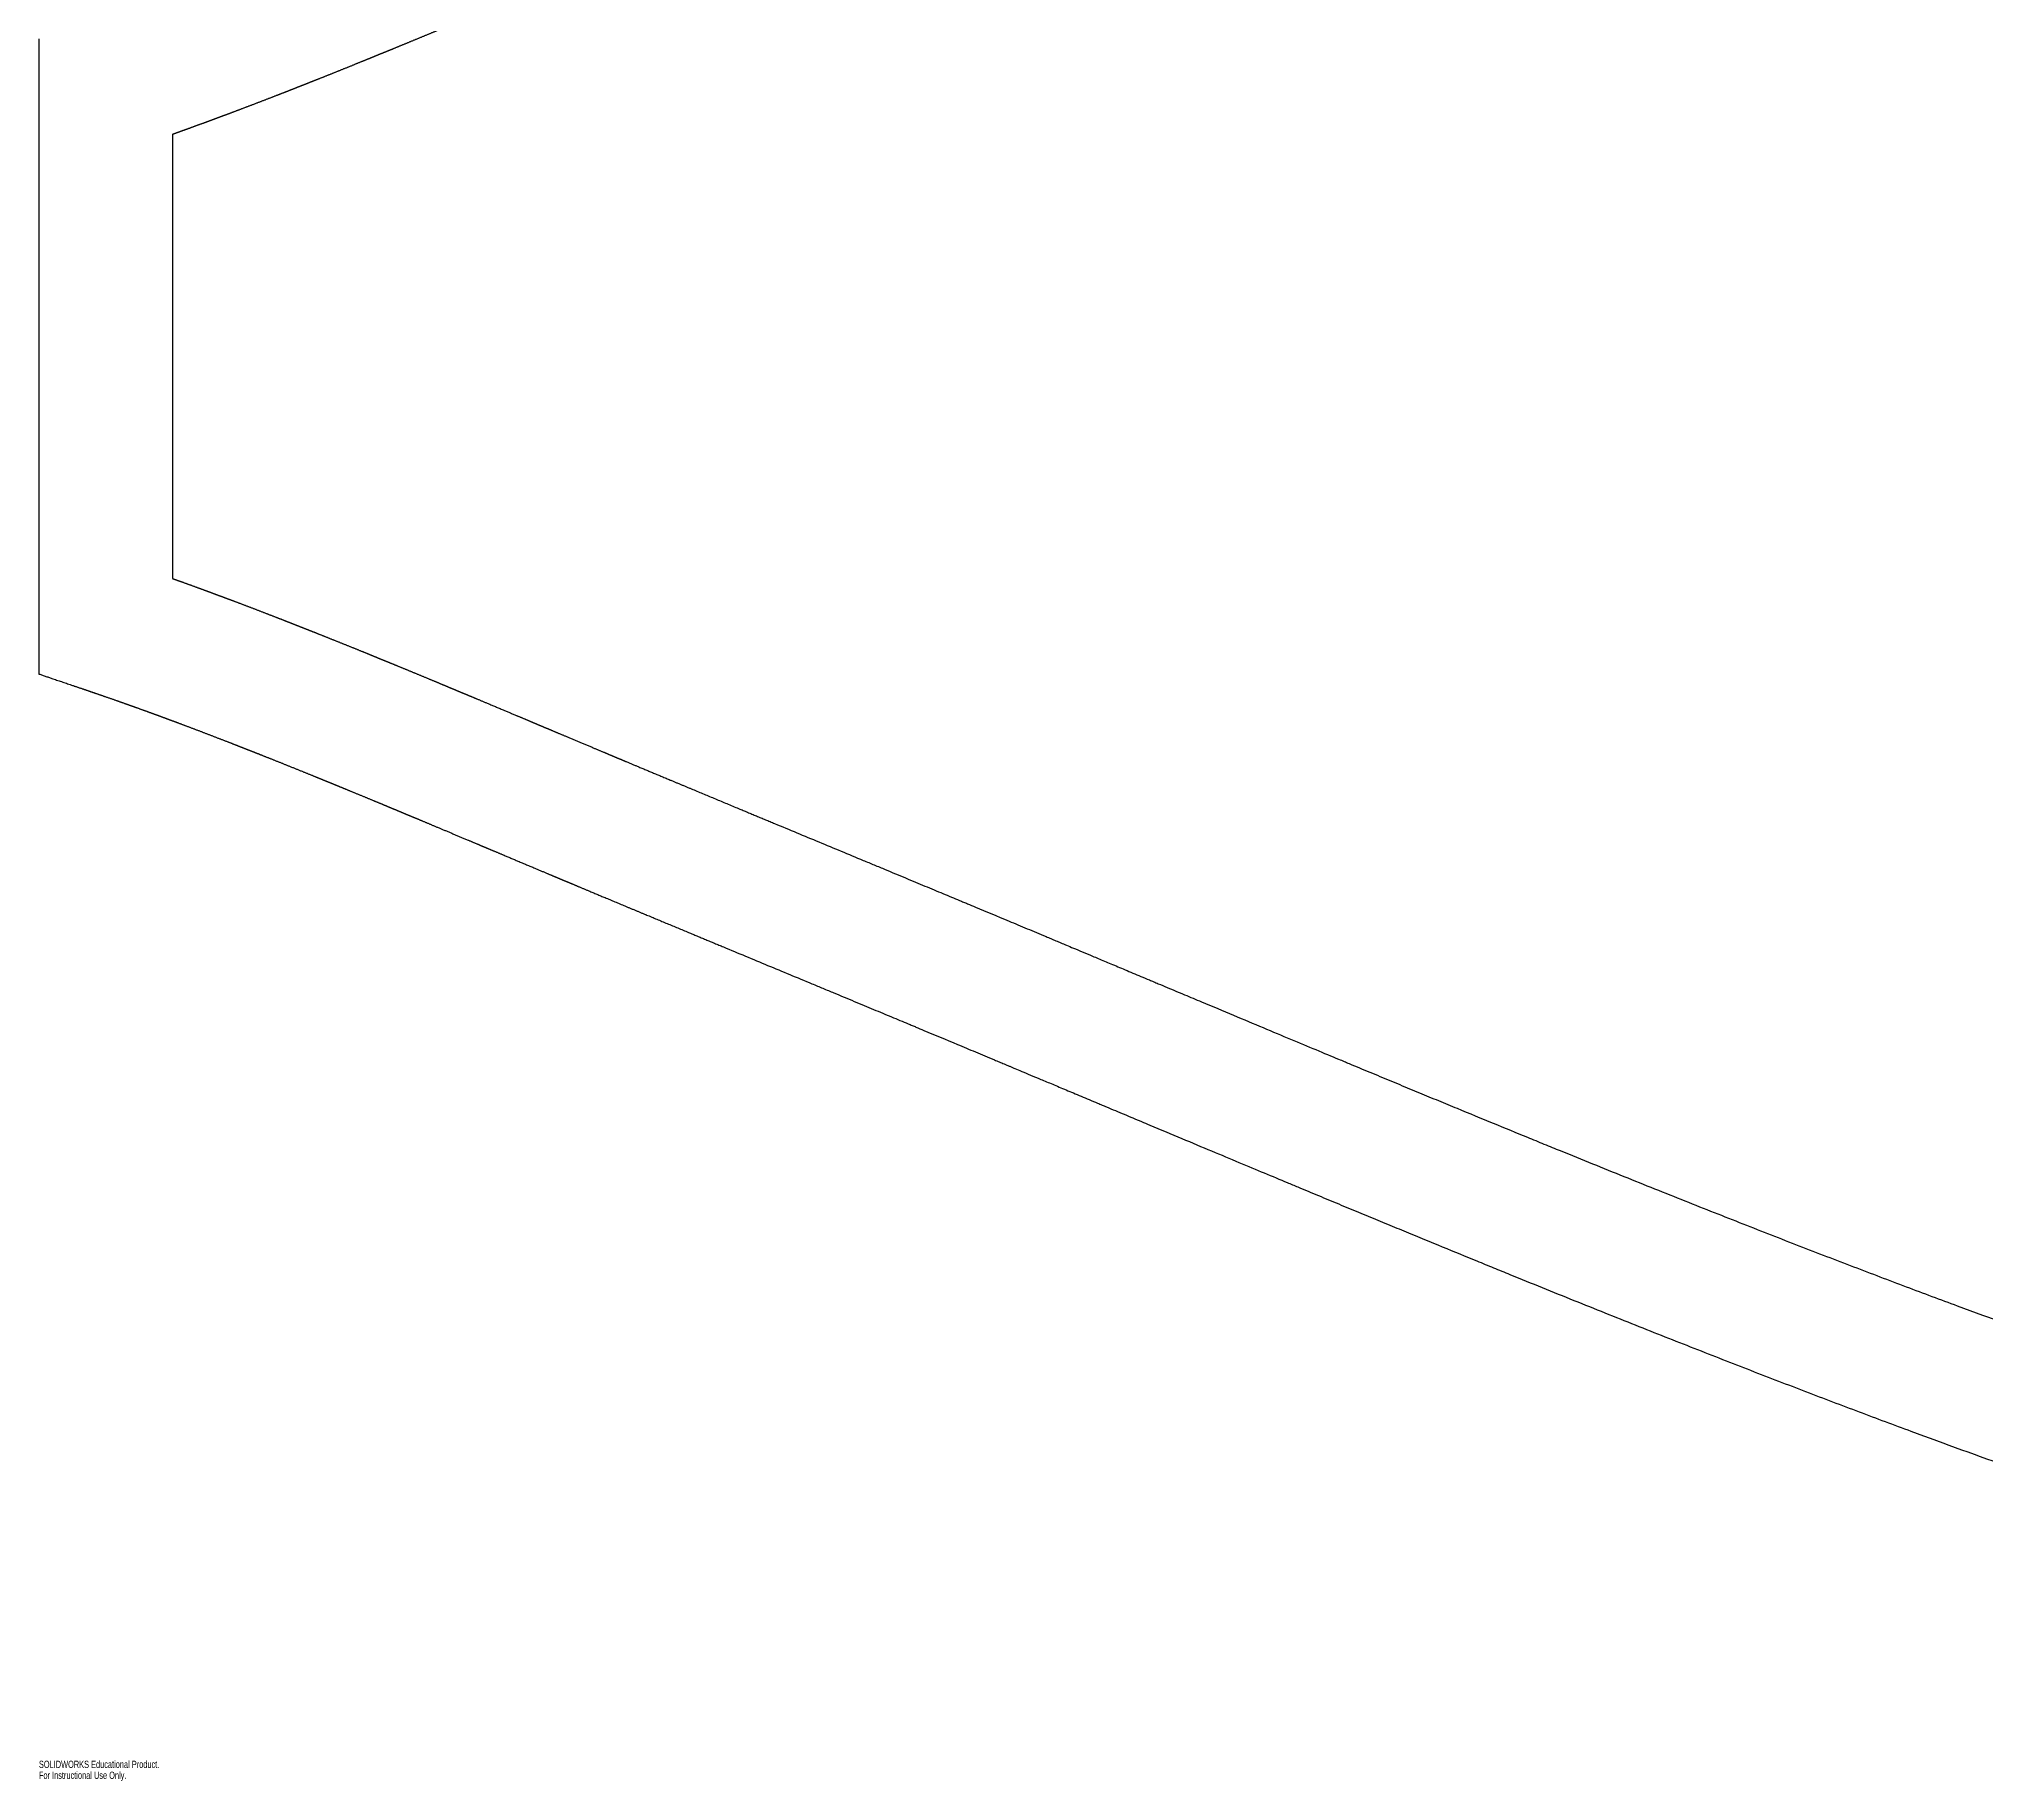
# Model space of a CAD drawing. Header units: inches. Extents: x -256 to -54, y -101 to -26.
# Drawn here: x -256.2 to -205.2, y -100.5 to -54.9 of the extents above; entities that cross this region are included whole.
import ezdxf

# ---------------------------------------------------------------- set-up
doc = ezdxf.new("R2010")
doc.units = ezdxf.units.IN
doc.header["$MEASUREMENT"] = 0
doc.styles.add('SLDTEXTSTYLE0', font='TXT', dxfattribs={"width": 0.7})

msp = doc.modelspace()

# ---------------------------------------------------------------- linework, layer by layer
at = {"color": 7, "linetype": 'Continuous', "lineweight": 25}
for p, q in [((-256.167, -54.896), (-256.167, -71.529)), ((-252.667, -57.396), (-252.667, -69.029))]:
    msp.add_line(p, q, dxfattribs=at)
for points, degree, knots in [([(-236.897, -50.98), (-237.743, -51.332), (-238.892, -51.81), (-239.496, -52.063), (-239.962, -52.257), (-240.41, -52.445), (-240.76, -52.591), (-240.93, -52.663), (-240.995, -52.69), (-241.048, -52.712), (-241.095, -52.732), (-241.157, -52.757), (-241.27, -52.805), (-241.454, -52.882), (-241.732, -52.999), (-242.093, -53.151), (-242.417, -53.287), (-242.655, -53.387), (-242.83, -53.461), (-242.955, -53.513), (-243.037, -53.548), (-243.083, -53.567), (-243.12, -53.583), (-243.16, -53.599), (-243.208, -53.62), (-243.295, -53.657), (-243.428, -53.712), (-243.613, -53.79), (-243.93, -53.924), (-244.316, -54.086), (-244.606, -54.207), (-244.794, -54.286), (-244.921, -54.339), (-245.006, -54.375), (-245.064, -54.399), (-245.11, -54.419), (-245.15, -54.435), (-245.175, -54.445), (-245.187, -54.45), (-245.194, -54.453), (-245.199, -54.455), (-245.208, -54.459), (-245.218, -54.464), (-245.238, -54.472), (-245.276, -54.487), (-245.335, -54.512), (-245.402, -54.54), (-245.485, -54.575), (-245.601, -54.623), (-245.764, -54.691), (-245.989, -54.784), (-246.239, -54.888), (-246.484, -54.989), (-246.722, -55.087), (-246.925, -55.171), (-247.067, -55.229), (-247.165, -55.269), (-247.228, -55.295), (-247.259, -55.307), (-247.276, -55.314), (-247.29, -55.32), (-247.307, -55.327), (-247.327, -55.335), (-247.364, -55.35), (-247.438, -55.38), (-247.552, -55.427), (-247.713, -55.492), (-247.937, -55.583), (-248.19, -55.685), (-248.438, -55.785), (-248.683, -55.883), (-248.895, -55.967), (-249.044, -56.026), (-249.163, -56.073), (-249.266, -56.114), (-249.331, -56.14), (-249.368, -56.154), (-249.396, -56.165), (-249.43, -56.179), (-249.471, -56.195), (-249.546, -56.224), (-249.66, -56.269), (-249.791, -56.32), (-249.953, -56.383), (-250.177, -56.47), (-250.43, -56.567), (-250.68, -56.663), (-250.926, -56.756), (-251.138, -56.836), (-251.288, -56.892), (-251.393, -56.931), (-251.459, -56.956), (-251.496, -56.97), (-251.526, -56.981), (-251.558, -56.993), (-251.599, -57.008), (-251.671, -57.035), (-251.783, -57.076), (-251.943, -57.134), (-252.132, -57.203), (-252.288, -57.26), (-252.389, -57.296), (-252.443, -57.316), (-252.483, -57.33), (-252.587, -57.367), (-252.667, -57.396)], 2, [0.0000009, 0.0000009, 0.0000009, 0.088243, 0.132364, 0.161778, 0.191192, 0.2206061, 0.2389898, 0.244505, 0.2481817, 0.2518585, 0.2555352, 0.2610504, 0.2720806, 0.2867876, 0.3088481, 0.3309087, 0.3456157, 0.3566459, 0.3639994, 0.3695146, 0.3722721, 0.3741105, 0.3759489, 0.3777873, 0.3805448, 0.3860599, 0.3934135, 0.4044437, 0.4265042, 0.4485647, 0.4632718, 0.474302, 0.4816555, 0.4871706, 0.4908474, 0.4945242, 0.4972817, 0.4986605, 0.4993499, 0.4998095, 0.5002691, 0.5007287, 0.5014181, 0.5027968, 0.5055544, 0.5092312, 0.5129079, 0.518423, 0.5257766, 0.5368068, 0.5515138, 0.5662208, 0.5809278, 0.5956349, 0.6066651, 0.6140186, 0.6195337, 0.6222913, 0.6236701, 0.6245893, 0.6255085, 0.6264277, 0.6278064, 0.630564, 0.6360791, 0.6434326, 0.6544629, 0.6691699, 0.6838769, 0.6985839, 0.7132909, 0.7243212, 0.7316747, 0.7390282, 0.7445433, 0.7473009, 0.7491393, 0.7509777, 0.752816, 0.7555736, 0.7610887, 0.7684422, 0.7757957, 0.786826, 0.801533, 0.81624, 0.830947, 0.845654, 0.8566843, 0.8640378, 0.8695529, 0.8723105, 0.8741489, 0.8759873, 0.8778256, 0.8805832, 0.8860983, 0.8934518, 0.9044821, 0.9155123, 0.9228659, 0.9274618, 0.9293002, 0.9320577, 0.9412496, 0.9412496, 0.9412496]), ([(-252.667, -69.029), (-252.619, -69.046), (-252.527, -69.078), (-252.388, -69.128), (-252.17, -69.207), (-251.948, -69.288), (-251.788, -69.347), (-251.675, -69.388), (-251.601, -69.416), (-251.561, -69.431), (-251.527, -69.443), (-251.498, -69.454), (-251.461, -69.468), (-251.394, -69.492), (-251.29, -69.531), (-251.14, -69.588), (-250.927, -69.668), (-250.681, -69.761), (-250.432, -69.856), (-250.179, -69.954), (-249.954, -70.041), (-249.792, -70.104), (-249.662, -70.155), (-249.547, -70.2), (-249.473, -70.229), (-249.432, -70.245), (-249.398, -70.258), (-249.369, -70.269), (-249.333, -70.284), (-249.267, -70.31), (-249.164, -70.35), (-249.046, -70.397), (-248.896, -70.457), (-248.685, -70.541), (-248.44, -70.639), (-248.191, -70.739), (-247.939, -70.84), (-247.715, -70.931), (-247.553, -70.997), (-247.439, -71.043), (-247.365, -71.073), (-247.325, -71.09), (-247.291, -71.104), (-247.264, -71.115), (-247.229, -71.129), (-247.167, -71.155), (-247.068, -71.195), (-246.926, -71.253), (-246.723, -71.337), (-246.485, -71.435), (-246.24, -71.536), (-245.99, -71.64), (-245.765, -71.733), (-245.602, -71.801), (-245.486, -71.849), (-245.403, -71.884), (-245.336, -71.912), (-245.277, -71.936), (-245.239, -71.952), (-245.22, -71.96), (-245.209, -71.965), (-245.198, -71.969), (-245.189, -71.973), (-245.175, -71.979), (-245.15, -71.989), (-245.111, -72.005), (-245.065, -72.025), (-245.006, -72.049), (-244.921, -72.085), (-244.794, -72.138), (-244.606, -72.217), (-244.316, -72.339), (-243.93, -72.501), (-243.613, -72.634), (-243.429, -72.711), (-243.296, -72.767), (-243.209, -72.804), (-243.161, -72.824), (-243.121, -72.841), (-243.084, -72.857), (-243.038, -72.876), (-242.957, -72.91), (-242.832, -72.963), (-242.657, -73.037), (-242.419, -73.136), (-242.096, -73.272), (-241.734, -73.424), (-241.456, -73.541), (-241.271, -73.619), (-241.158, -73.666), (-241.096, -73.692), (-241.048, -73.712), (-240.996, -73.734), (-240.931, -73.762), (-240.76, -73.833), (-240.41, -73.98), (-239.961, -74.167), (-239.495, -74.362), (-238.89, -74.614), (-237.742, -75.093), (-236.897, -75.444)], 2, [0.058636, 0.058636, 0.058636, 0.0641517, 0.0696675, 0.080699, 0.0954076, 0.1064391, 0.1137935, 0.1193092, 0.1220671, 0.1239057, 0.1257442, 0.1275828, 0.1303407, 0.1358565, 0.1432108, 0.1542423, 0.168951, 0.1836596, 0.1983683, 0.213077, 0.2241085, 0.2314628, 0.2388171, 0.2443329, 0.2470907, 0.2489293, 0.2507679, 0.2526065, 0.2553644, 0.2608801, 0.2682345, 0.2755888, 0.2866203, 0.301329, 0.3160376, 0.3307463, 0.345455, 0.3564865, 0.3638408, 0.3693565, 0.3721144, 0.373953, 0.3757916, 0.3776302, 0.380388, 0.3859038, 0.3932581, 0.4042896, 0.4189983, 0.433707, 0.4484156, 0.4631243, 0.4741558, 0.4815101, 0.4870259, 0.490703, 0.4943802, 0.4971381, 0.498517, 0.4992065, 0.4996661, 0.5003556, 0.5012749, 0.5026538, 0.5054117, 0.5090889, 0.512766, 0.5182818, 0.5256361, 0.5366676, 0.5513763, 0.5734393, 0.5955023, 0.6065338, 0.6138881, 0.6194039, 0.6221617, 0.6240003, 0.6258389, 0.6276775, 0.6304354, 0.6359511, 0.6433055, 0.654337, 0.6690456, 0.6911086, 0.7131716, 0.7278803, 0.7389118, 0.7444275, 0.7481047, 0.7517819, 0.755459, 0.7609748, 0.7793606, 0.808778, 0.8381953, 0.8676126, 0.9117386, 0.9999906, 0.9999906, 0.9999906]), ([(-256.167, -71.529), (-255.805, -71.651), (-255.299, -71.823), (-255.046, -71.909), (-254.883, -71.964), (-254.793, -71.995), (-254.67, -72.037), (-254.442, -72.115), (-254.163, -72.212), (-253.938, -72.292), (-253.825, -72.331), (-253.782, -72.347), (-253.723, -72.368), (-253.58, -72.419), (-253.374, -72.493), (-253.2, -72.557), (-253.059, -72.608), (-252.935, -72.654), (-252.845, -72.687), (-252.782, -72.711), (-252.737, -72.727), (-252.697, -72.742), (-252.623, -72.77), (-252.474, -72.825), (-252.24, -72.913), (-251.968, -73.016), (-251.691, -73.122), (-251.409, -73.231), (-251.158, -73.328), (-250.976, -73.399), (-250.848, -73.449), (-250.766, -73.481), (-250.72, -73.499), (-250.682, -73.514), (-250.649, -73.527), (-250.608, -73.543), (-250.535, -73.572), (-250.419, -73.618), (-250.253, -73.684), (-250.017, -73.778), (-249.742, -73.887), (-249.462, -74), (-249.177, -74.115), (-248.924, -74.218), (-248.759, -74.285), (-248.676, -74.319), (-248.634, -74.336), (-248.611, -74.345), (-248.592, -74.353), (-248.564, -74.364), (-248.525, -74.38), (-248.455, -74.409), (-248.343, -74.455), (-248.214, -74.508), (-248.05, -74.575), (-247.814, -74.673), (-247.537, -74.787), (-247.287, -74.891), (-247.104, -74.967), (-246.956, -75.028), (-246.825, -75.083), (-246.73, -75.122), (-246.663, -75.15), (-246.615, -75.17), (-246.581, -75.184), (-246.56, -75.193), (-246.547, -75.199), (-246.54, -75.202), (-246.529, -75.206), (-246.513, -75.213), (-246.491, -75.222), (-246.459, -75.235), (-246.414, -75.254), (-246.36, -75.277), (-246.291, -75.306), (-246.163, -75.359), (-245.949, -75.449), (-245.682, -75.561), (-245.393, -75.683), (-245.081, -75.813), (-244.79, -75.936), (-244.604, -76.014), (-244.526, -76.047), (-244.48, -76.066), (-244.438, -76.084), (-244.365, -76.115), (-244.23, -76.171), (-244.029, -76.256), (-243.678, -76.404), (-243.247, -76.585), (-242.917, -76.724), (-242.7, -76.815), (-242.567, -76.871), (-242.495, -76.901), (-242.445, -76.922), (-242.411, -76.936), (-242.374, -76.951), (-242.307, -76.98), (-242.171, -77.037), (-241.957, -77.127), (-241.643, -77.258), (-241.188, -77.448), (-240.645, -77.675), (-240.079, -77.911), (-239.049, -78.34), (-238.24, -78.676)], 2, [-0.079104, -0.079104, -0.079104, -0.036951, -0.02009, -0.007444, -0.001121, 0.003095, 0.013633, 0.030494, 0.047355, 0.057893, 0.061055, 0.063163, 0.068432, 0.081078, 0.093723, 0.102154, 0.110585, 0.116908, 0.121123, 0.124284, 0.126392, 0.129553, 0.135876, 0.148522, 0.165384, 0.182245, 0.199106, 0.215967, 0.228613, 0.237044, 0.243367, 0.246528, 0.248636, 0.250743, 0.252851, 0.256012, 0.262335, 0.270766, 0.283412, 0.300273, 0.317134, 0.333995, 0.350857, 0.363503, 0.369825, 0.372987, 0.374568, 0.375621, 0.377202, 0.37931, 0.382471, 0.388794, 0.397225, 0.405655, 0.418301, 0.435163, 0.452024, 0.46467, 0.4731, 0.481531, 0.487854, 0.492069, 0.495231, 0.497338, 0.498919, 0.499709, 0.500236, 0.501027, 0.50208, 0.503661, 0.505769, 0.50893, 0.513146, 0.517361, 0.523684, 0.53633, 0.553191, 0.570052, 0.586913, 0.603774, 0.61642, 0.62169, 0.623797, 0.625905, 0.628012, 0.633282, 0.641712, 0.654358, 0.67965, 0.704942, 0.721803, 0.734449, 0.740772, 0.744987, 0.748148, 0.750256, 0.753418, 0.759741, 0.772386, 0.789248, 0.814539, 0.848262, 0.881984, 0.915707, 1.000012, 1.000012, 1.000012]), ([(-236.897, -75.444), (-236.51, -75.605), (-235.931, -75.846), (-235.157, -76.167), (-234.675, -76.368), (-234.287, -76.529), (-233.91, -76.686), (-233.46, -76.873), (-232.955, -77.083), (-232.484, -77.279), (-232.157, -77.416), (-231.949, -77.502), (-231.814, -77.559), (-231.435, -77.717), (-230.994, -77.901), (-230.525, -78.097), (-230.285, -78.198), (-230.04, -78.301), (-229.831, -78.388), (-229.661, -78.459), (-229.553, -78.504), (-229.466, -78.541), (-229.401, -78.568), (-229.335, -78.596), (-229.23, -78.64), (-229.075, -78.705), (-228.846, -78.801), (-228.577, -78.914), (-228.267, -79.044), (-227.915, -79.191), (-227.523, -79.356), (-227.198, -79.493), (-226.968, -79.589), (-226.811, -79.655), (-226.538, -79.769), (-226.158, -79.929), (-225.57, -80.175), (-224.872, -80.468), (-224.094, -80.794), (-223.375, -81.095), (-222.715, -81.37), (-222.214, -81.579), (-221.846, -81.733), (-221.486, -81.883), (-221.042, -82.067), (-220.52, -82.284), (-220.01, -82.496), (-219.51, -82.702), (-218.859, -82.971), (-218.073, -83.295), (-217.323, -83.603), (-216.747, -83.838), (-216.177, -84.07), (-215.476, -84.355), (-214.378, -84.798), (-213.315, -85.224), (-212.288, -85.632), (-211.286, -86.027), (-210.061, -86.506), (-208.635, -87.055), (-207.255, -87.579), (-205.473, -88.244), (-203.748, -88.87), (-202.087, -89.455), (-200.862, -89.878), (-199.655, -90.285), (-198.473, -90.674), (-197.331, -91.04), (-196.226, -91.385), (-195.145, -91.711), (-194.086, -92.021), (-193.049, -92.313), (-192.035, -92.588), (-191.045, -92.845), (-190.07, -93.087), (-189.272, -93.275), (-188.643, -93.418), (-188.008, -93.558), (-187.206, -93.728), (-186.233, -93.922), (-185.237, -94.108), (-184.21, -94.288), (-183.156, -94.463), (-182.253, -94.603), (-181.517, -94.711), (-180.958, -94.791), (-180.388, -94.87), (-179.611, -94.975), (-178.808, -95.078), (-177.979, -95.179), (-177.143, -95.278), (-176.294, -95.374), (-175.431, -95.467), (-174.57, -95.557), (-173.498, -95.664), (-171.79, -95.821), (-169.672, -95.993), (-167.566, -96.132), (-165.886, -96.225), (-164.632, -96.284), (-163.372, -96.335), (-162.105, -96.376), (-160.833, -96.408), (-159.767, -96.428), (-158.911, -96.439), (-158.268, -96.444), (-157.623, -96.448), (-157.084, -96.449), (-156.652, -96.449), (-156.327, -96.448), (-156.003, -96.447), (-155.733, -96.445), (-155.517, -96.444), (-155.356, -96.442), (-155.196, -96.441), (-155.064, -96.44), (-154.958, -96.439), (-154.881, -96.438), (-154.797, -96.437), (-154.702, -96.436), (-154.597, -96.435), (-154.482, -96.433), (-154.378, -96.432), (-154.29, -96.43), (-154.244, -96.43), (-154.221, -96.43)], 3, [0.0000024, 0.0000024, 0.0000024, 0.0000024, 0.0156273, 0.0234398, 0.0312522, 0.0351584, 0.0390647, 0.0468771, 0.0546896, 0.062502, 0.0703145, 0.0722676, 0.0742207, 0.0781269, 0.0937518, 0.097658, 0.1015643, 0.1054705, 0.1093767, 0.1113298, 0.1132829, 0.1142595, 0.1152361, 0.1162126, 0.1171892, 0.1191423, 0.1210954, 0.1230485, 0.1250016, 0.1269547, 0.1289078, 0.130861, 0.1313492, 0.1318375, 0.1328141, 0.1347672, 0.1367203, 0.1406265, 0.1445327, 0.148439, 0.1523452, 0.1562514, 0.1582045, 0.1601576, 0.1640639, 0.1679701, 0.1718763, 0.1757825, 0.1796888, 0.1875012, 0.1953137, 0.1992199, 0.2031261, 0.2109386, 0.218751, 0.2343759, 0.2421884, 0.2500008, 0.2656257, 0.2812506, 0.2968755, 0.3125004, 0.3437502, 0.3593751, 0.375, 0.3906249, 0.4062498, 0.4218747, 0.4374996, 0.4531245, 0.4687494, 0.4843743, 0.4999992, 0.5156241, 0.531249, 0.5468739, 0.5546864, 0.5624988, 0.5781237, 0.5937486, 0.6093735, 0.6249984, 0.6406233, 0.6562482, 0.6640607, 0.6718731, 0.6796856, 0.687498, 0.7031229, 0.7109354, 0.7187478, 0.7343727, 0.7421852, 0.7499976, 0.7656225, 0.7812474, 0.8124972, 0.843747, 0.8593719, 0.8749968, 0.8906217, 0.9062466, 0.9218715, 0.9374964, 0.9453089, 0.9531213, 0.9609338, 0.9687462, 0.9726524, 0.9765587, 0.9804649, 0.9843711, 0.9863242, 0.9882773, 0.9902304, 0.9921836, 0.9931601, 0.9941367, 0.9951132, 0.9960898, 0.9970663, 0.9980429, 0.9990194, 0.9995077, 0.999996, 0.999996, 0.999996, 0.999996]), ([(-238.24, -78.676), (-237.854, -78.837), (-237.274, -79.078), (-236.501, -79.399), (-236.018, -79.6), (-235.631, -79.761), (-235.254, -79.917), (-234.805, -80.104), (-234.301, -80.314), (-233.831, -80.51), (-233.504, -80.646), (-233.297, -80.732), (-233.162, -80.789), (-232.784, -80.946), (-232.344, -81.13), (-231.877, -81.326), (-231.637, -81.426), (-231.392, -81.529), (-231.183, -81.616), (-231.014, -81.687), (-230.906, -81.732), (-230.82, -81.769), (-230.755, -81.796), (-230.688, -81.824), (-230.584, -81.867), (-230.429, -81.932), (-230.201, -82.028), (-229.932, -82.141), (-229.622, -82.271), (-229.27, -82.418), (-228.878, -82.583), (-228.553, -82.72), (-228.323, -82.816), (-228.166, -82.882), (-227.893, -82.996), (-227.513, -83.156), (-226.924, -83.403), (-226.225, -83.696), (-225.446, -84.022), (-224.725, -84.324), (-224.065, -84.6), (-223.562, -84.809), (-223.192, -84.963), (-222.832, -85.114), (-222.386, -85.299), (-221.862, -85.517), (-221.35, -85.729), (-220.848, -85.937), (-220.194, -86.207), (-219.404, -86.532), (-218.649, -86.842), (-218.069, -87.078), (-217.496, -87.312), (-216.79, -87.599), (-215.684, -88.046), (-214.613, -88.475), (-213.577, -88.886), (-212.565, -89.285), (-211.327, -89.769), (-209.886, -90.324), (-208.488, -90.854), (-206.681, -91.529), (-204.929, -92.165), (-203.24, -92.76), (-201.992, -93.19), (-200.761, -93.606), (-199.555, -94.002), (-198.386, -94.377), (-197.254, -94.73), (-196.142, -95.066), (-194.688, -95.491), (-193.276, -95.882), (-191.906, -96.237), (-190.895, -96.489), (-190.064, -96.685), (-189.407, -96.834), (-188.745, -96.98), (-187.909, -97.157), (-186.896, -97.358), (-185.861, -97.552), (-184.798, -97.739), (-183.708, -97.919), (-182.219, -98.15), (-180.681, -98.366), (-179.242, -98.55), (-178.397, -98.654), (-177.544, -98.755), (-176.679, -98.853), (-175.8, -98.948), (-174.923, -99.04), (-173.831, -99.148), (-172.09, -99.308), (-169.929, -99.483), (-167.779, -99.626), (-166.065, -99.72), (-164.784, -99.781), (-163.498, -99.832), (-162.206, -99.875), (-160.908, -99.908), (-159.821, -99.927), (-158.949, -99.938), (-158.293, -99.944), (-157.635, -99.948), (-157.086, -99.949), (-156.646, -99.949), (-156.316, -99.948), (-155.985, -99.947), (-155.655, -99.945), (-155.38, -99.943), (-155.163, -99.941), (-155.028, -99.94), (-154.921, -99.939), (-154.842, -99.938), (-154.755, -99.937), (-154.658, -99.936), (-154.552, -99.934), (-154.435, -99.933), (-154.33, -99.931), (-154.242, -99.93), (-154.195, -99.93), (-154.172, -99.929)], 3, [-0.000003, -0.000003, -0.000003, -0.000003, 0.015622, 0.023434, 0.031247, 0.035153, 0.03906, 0.046872, 0.054685, 0.062497, 0.07031, 0.072263, 0.074216, 0.078122, 0.093748, 0.097654, 0.10156, 0.105466, 0.109373, 0.111326, 0.113279, 0.114256, 0.115232, 0.116209, 0.117185, 0.119138, 0.121092, 0.123045, 0.124998, 0.126951, 0.128904, 0.130857, 0.131346, 0.131834, 0.13281, 0.134764, 0.136717, 0.140623, 0.144529, 0.148436, 0.152342, 0.156248, 0.158201, 0.160154, 0.164061, 0.167967, 0.171873, 0.17578, 0.179686, 0.187498, 0.195311, 0.199217, 0.203124, 0.210936, 0.218749, 0.234374, 0.242186, 0.249999, 0.265624, 0.281249, 0.296874, 0.312499, 0.34375, 0.359375, 0.375, 0.390625, 0.40625, 0.421875, 0.437501, 0.453126, 0.468751, 0.500001, 0.515626, 0.531251, 0.546876, 0.554689, 0.562502, 0.578127, 0.593752, 0.609377, 0.625002, 0.640627, 0.656252, 0.687503, 0.703128, 0.71094, 0.718753, 0.734378, 0.742191, 0.750003, 0.765628, 0.781253, 0.812504, 0.843754, 0.859379, 0.875004, 0.890629, 0.906255, 0.92188, 0.937505, 0.945317, 0.95313, 0.960942, 0.968755, 0.972661, 0.976568, 0.980474, 0.98438, 0.988286, 0.99024, 0.992193, 0.993169, 0.994146, 0.995122, 0.996099, 0.997076, 0.998052, 0.999029, 0.999517, 1.000005, 1.000005, 1.000005, 1.000005])]:
    msp.add_open_spline(points, degree=degree, knots=knots, dxfattribs=at)

# ---------------------------------------------------------------- texts
at = {"color": 7, "linetype": 'Continuous', "char_height": 0.1903, "attachment_point": 1, "style": 'SLDTEXTSTYLE0'}
for s, insert in [('SOLIDWORKS Educational Product.', (-256.167, -99.989)), ('For Instructional Use Only.', (-256.167, -100.275))]:
    msp.add_mtext(s, dxfattribs=dict(at, insert=insert))

doc.saveas('drawing.dxf')
